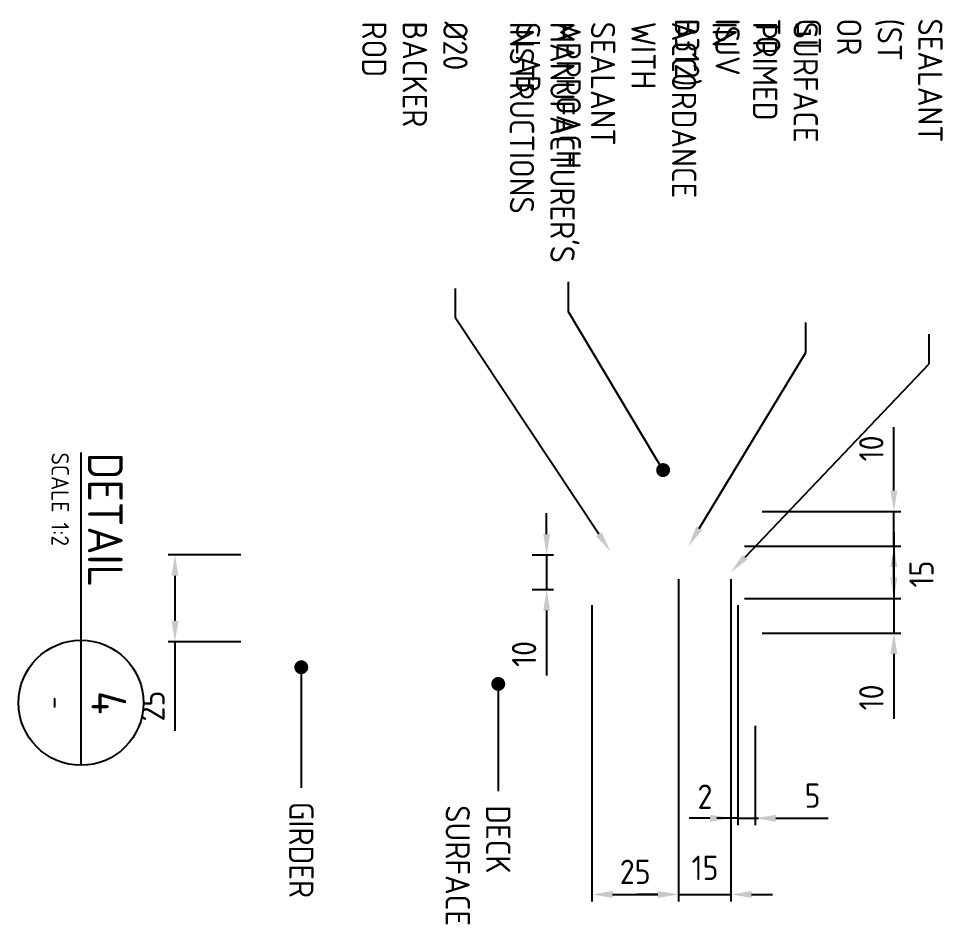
# Paper-space layout 'SHEET (5)' of a CAD drawing. Header units: metres. Extents: x -9 to 1337, y -9 to 581.
# Drawn here: x 1316.3024 to 1316.5684, y 64.4311 to 64.6918 of the extents above; entities that cross this region are included whole.
import ezdxf
from ezdxf import colors
from ezdxf.entities.mleader import LeaderData, LeaderLine
from ezdxf.enums import TextEntityAlignment as Align
from ezdxf.math import Vec2, Vec3

# ---------------------------------------------------------------- set-up
doc = ezdxf.new("R2010")
doc.units = ezdxf.units.M
doc.layers.get('0').update_dxf_attribs({"color": 6})
for name, color, linetype in [('_symbol', 7, 'Continuous'), ('_User Miscellaneous1', 7, 'Continuous'), ('_User Miscellaneous1 @ 0.002', 7, 'Continuous'), ('_wipeout', 255, 'Continuous')]:
    doc.layers.add(name, color=color, linetype=linetype)
doc.styles.add('IsoCP', font='isocp.shx')
doc.dimstyles.new('NWRL Standard', dxfattribs={"dimtxt": 3.5, "dimasz": 3, "dimexe": 1, "dimexo": 1, "dimgap": 1.5, "dimtad": 1, "dimdec": 0, "dimlfac": 1000, "dimzin": 0, "dimdsep": 46, "dimtxsty": 'IsoCP', "dimcen": 0, "dimdle": 2, "dimclrd": 256, "dimclre": 256, "dimclrt": 7, "dimadec": 0, "dimazin": 0, "dimtfac": 1, "dimtdec": 0, "dimtmove": 0, "dimatfit": 2, "dimfxl": 1, "dimtolj": 1, "dimtzin": 0, "dimarcsym": 0})

# ---------------------------------------------------------------- blocks, each defined once
blk = doc.blocks.new('_Dot')
at = {"color": 0, "linetype": 'ByBlock', "lineweight": -2}
blk.add_line((-0.5, 0), (-1, 0), dxfattribs=at)
at = {"color": 0, "linetype": 'ByBlock', "const_width": 0.5}
blk.add_lwpolyline([(-0.25, 0, 1), (0.25, 0, 1)], format="xyb", close=True, dxfattribs=at)
blk = doc.blocks.new('*D162')
at = {"layer": '_User Miscellaneous1', "lineweight": -2, "transparency": 16777216}
for p, q in [((1316.55443, 64.55591), (1316.55443, 64.57421)), ((1316.51647, 64.54991), (1316.55643, 64.54991)), ((1316.55443, 64.53991), (1316.55443, 64.54991)), ((1316.51147, 64.53991), (1316.55643, 64.53991)), ((1316.55443, 64.53391), (1316.55443, 64.52791))]:
    blk.add_line(p, q, dxfattribs=at)
at = {"layer": '_User Miscellaneous1', "transparency": 16777216}
for points in [[(1316.55343, 64.55591), (1316.55543, 64.55591), (1316.55443, 64.54991)], [(1316.55343, 64.53391), (1316.55543, 64.53391), (1316.55443, 64.53991)]]:
    blk.add_solid(points, dxfattribs=at)
at = {"layer": 'Defpoints', "color": 0, "transparency": 16777216}
for p in [(1316.51447, 64.54991), (1316.55443, 64.54991), (1316.50947, 64.53991)]:
    blk.add_point(p, dxfattribs=at)
at = {"layer": '_User Miscellaneous1', "color": 7, "transparency": 16777216, "insert": (1316.54793, 64.56806), "char_height": 0.007, "attachment_point": 5, "rotation": 90, "style": 'IsoCP'}
blk.add_mtext('\\A1;10', dxfattribs=at)
blk = doc.blocks.new('*D163')
at = {"layer": '_User Miscellaneous1', "lineweight": -2, "transparency": 16777216}
for p, q in [((1316.55443, 64.54391), (1316.55443, 64.52091)), ((1316.51147, 64.53991), (1316.55643, 64.53991)), ((1316.51147, 64.52491), (1316.55643, 64.52491))]:
    blk.add_line(p, q, dxfattribs=at)
at = {"layer": 'Defpoints', "color": 0, "transparency": 16777216}
for p in [(1316.50947, 64.53991), (1316.50947, 64.52491), (1316.55443, 64.52491)]:
    blk.add_point(p, dxfattribs=at)
at = {"layer": '_User Miscellaneous1', "color": 7, "transparency": 16777216, "insert": (1316.56237, 64.53191), "char_height": 0.007, "attachment_point": 5, "rotation": 90, "style": 'IsoCP'}
blk.add_mtext('\\A1;15', dxfattribs=at)
blk = doc.blocks.new('_None')
blk = doc.blocks.new('*D164')
at = {"layer": '_User Miscellaneous1', "lineweight": -2, "transparency": 16777216}
for p, q in [((1316.55443, 64.53091), (1316.55443, 64.53691)), ((1316.51147, 64.52491), (1316.55643, 64.52491)), ((1316.55443, 64.52491), (1316.55443, 64.51491)), ((1316.51647, 64.51491), (1316.55643, 64.51491)), ((1316.55443, 64.50891), (1316.55443, 64.49025))]:
    blk.add_line(p, q, dxfattribs=at)
at = {"layer": '_User Miscellaneous1', "transparency": 16777216}
for points in [[(1316.55343, 64.53091), (1316.55543, 64.53091), (1316.55443, 64.52491)], [(1316.55343, 64.50891), (1316.55543, 64.50891), (1316.55443, 64.51491)]]:
    blk.add_solid(points, dxfattribs=at)
at = {"layer": 'Defpoints', "color": 0, "transparency": 16777216}
for p in [(1316.50947, 64.52491), (1316.51447, 64.51491), (1316.55443, 64.51491)]:
    blk.add_point(p, dxfattribs=at)
at = {"layer": '_User Miscellaneous1', "color": 7, "transparency": 16777216, "insert": (1316.54793, 64.49641), "char_height": 0.007, "attachment_point": 5, "rotation": 90, "style": 'IsoCP'}
blk.add_mtext('\\A1;10', dxfattribs=at)
blk = doc.blocks.new('*D165')
at = {"layer": '_User Miscellaneous1', "lineweight": -2, "transparency": 16777216}
for p, q in [((1316.49247, 64.53041), (1316.49247, 64.43771)), ((1316.46747, 64.52291), (1316.46747, 64.43771)), ((1316.47347, 64.43971), (1316.48647, 64.43971))]:
    blk.add_line(p, q, dxfattribs=at)
at = {"layer": '_User Miscellaneous1', "transparency": 16777216}
for points in [[(1316.47347, 64.44071), (1316.47347, 64.43871), (1316.46747, 64.43971)], [(1316.48647, 64.44071), (1316.48647, 64.43871), (1316.49247, 64.43971)]]:
    blk.add_solid(points, dxfattribs=at)
at = {"layer": 'Defpoints', "color": 0, "transparency": 16777216}
for p in [(1316.49247, 64.53241), (1316.46747, 64.52491), (1316.49247, 64.43971)]:
    blk.add_point(p, dxfattribs=at)
at = {"layer": '_User Miscellaneous1', "color": 7, "transparency": 16777216, "insert": (1316.47997, 64.44621), "char_height": 0.007, "attachment_point": 5, "style": 'IsoCP'}
blk.add_mtext('\\A1;25', dxfattribs=at)
blk = doc.blocks.new('*D166')
at = {"layer": '_User Miscellaneous1', "lineweight": -2, "transparency": 16777216}
for p, q in [((1316.49247, 64.53041), (1316.49247, 64.43771)), ((1316.50747, 64.53041), (1316.50747, 64.43771)), ((1316.48647, 64.43971), (1316.48047, 64.43971)), ((1316.49247, 64.43971), (1316.50747, 64.43971)), ((1316.51347, 64.43971), (1316.51947, 64.43971))]:
    blk.add_line(p, q, dxfattribs=at)
at = {"layer": '_User Miscellaneous1', "transparency": 16777216}
for points in [[(1316.48647, 64.44071), (1316.48647, 64.43871), (1316.49247, 64.43971)], [(1316.51347, 64.44071), (1316.51347, 64.43871), (1316.50747, 64.43971)]]:
    blk.add_solid(points, dxfattribs=at)
at = {"layer": 'Defpoints', "color": 0, "transparency": 16777216}
for p in [(1316.49247, 64.53241), (1316.50747, 64.53241), (1316.50747, 64.43971)]:
    blk.add_point(p, dxfattribs=at)
at = {"layer": '_User Miscellaneous1', "color": 7, "transparency": 16777216, "insert": (1316.50008, 64.44736), "char_height": 0.007, "attachment_point": 5, "style": 'IsoCP'}
blk.add_mtext('\\A1;15', dxfattribs=at)
blk = doc.blocks.new('*D167')
at = {"layer": '_User Miscellaneous1', "lineweight": -2, "transparency": 16777216}
for p, q in [((1316.50947, 64.52291), (1316.50947, 64.45963)), ((1316.51447, 64.48821), (1316.51447, 64.45963)), ((1316.50947, 64.46163), (1316.50347, 64.46163)), ((1316.50947, 64.46163), (1316.51447, 64.46163)), ((1316.52047, 64.46163), (1316.53556, 64.46163))]:
    blk.add_line(p, q, dxfattribs=at)
at = {"layer": '_User Miscellaneous1', "transparency": 16777216}
blk.add_solid([(1316.52047, 64.46263), (1316.52047, 64.46063), (1316.51447, 64.46163)], dxfattribs=at)
at = {"layer": 'Defpoints', "color": 0, "transparency": 16777216}
for p in [(1316.50947, 64.52491), (1316.51447, 64.49021), (1316.51447, 64.46163)]:
    blk.add_point(p, dxfattribs=at)
at = {"layer": '_User Miscellaneous1', "color": 7, "transparency": 16777216, "insert": (1316.53101, 64.46813), "char_height": 0.007, "attachment_point": 5, "style": 'IsoCP'}
blk.add_mtext('\\A1;5', dxfattribs=at)
blk = doc.blocks.new('*D168')
at = {"layer": '_User Miscellaneous1', "lineweight": -2, "transparency": 16777216}
for p, q in [((1316.50747, 64.53041), (1316.50747, 64.45963)), ((1316.50947, 64.52291), (1316.50947, 64.45963)), ((1316.50147, 64.46163), (1316.49547, 64.46163)), ((1316.50947, 64.46163), (1316.50747, 64.46163)), ((1316.50947, 64.46163), (1316.51547, 64.46163))]:
    blk.add_line(p, q, dxfattribs=at)
at = {"layer": '_User Miscellaneous1', "transparency": 16777216}
blk.add_solid([(1316.50147, 64.46263), (1316.50147, 64.46063), (1316.50747, 64.46163)], dxfattribs=at)
at = {"layer": 'Defpoints', "color": 0, "transparency": 16777216}
for p in [(1316.50747, 64.53241), (1316.50947, 64.52491), (1316.50747, 64.46163)]:
    blk.add_point(p, dxfattribs=at)
at = {"layer": '_User Miscellaneous1', "color": 7, "transparency": 16777216, "insert": (1316.50005, 64.46784), "char_height": 0.007, "attachment_point": 5, "style": 'IsoCP'}
blk.add_mtext('\\A1;2', dxfattribs=at)
blk = doc.blocks.new('*D169')
at = {"layer": '_User Miscellaneous1', "lineweight": -2, "transparency": 16777216}
for p, q in [((1316.45447, 64.54341), (1316.45447, 64.54941)), ((1316.45034, 64.53741), (1316.45647, 64.53741)), ((1316.45447, 64.53741), (1316.45447, 64.52741)), ((1316.45034, 64.52741), (1316.45647, 64.52741)), ((1316.45447, 64.52141), (1316.45447, 64.50275))]:
    blk.add_line(p, q, dxfattribs=at)
at = {"layer": '_User Miscellaneous1', "transparency": 16777216}
for points in [[(1316.45347, 64.54341), (1316.45547, 64.54341), (1316.45447, 64.53741)], [(1316.45347, 64.52141), (1316.45547, 64.52141), (1316.45447, 64.52741)]]:
    blk.add_solid(points, dxfattribs=at)
at = {"layer": 'Defpoints', "color": 0, "transparency": 16777216}
for p in [(1316.44834, 64.53741), (1316.44834, 64.52741), (1316.45447, 64.52741)]:
    blk.add_point(p, dxfattribs=at)
at = {"layer": '_User Miscellaneous1', "color": 7, "transparency": 16777216, "insert": (1316.44797, 64.50891), "char_height": 0.007, "attachment_point": 5, "rotation": 90, "style": 'IsoCP', "bg_fill": 3, "box_fill_scale": 1.1, "bg_fill_color": 256, "bg_fill_true_color": 13158600, "bg_fill_transparency": 0}
blk.add_mtext('\\A1;10', dxfattribs=at)
blk = doc.blocks.new('*D170')
at = {"layer": '_User Miscellaneous1', "lineweight": -2, "transparency": 16777216}
for p, q in [((1316.36647, 64.53741), (1316.34548, 64.53741)), ((1316.34748, 64.53141), (1316.34748, 64.51841)), ((1316.36647, 64.51241), (1316.34548, 64.51241)), ((1316.34748, 64.51241), (1316.34748, 64.48682))]:
    blk.add_line(p, q, dxfattribs=at)
at = {"layer": '_User Miscellaneous1', "transparency": 16777216}
for points in [[(1316.34648, 64.53141), (1316.34848, 64.53141), (1316.34748, 64.53741)], [(1316.34648, 64.51841), (1316.34848, 64.51841), (1316.34748, 64.51241)]]:
    blk.add_solid(points, dxfattribs=at)
at = {"layer": 'Defpoints', "color": 0, "transparency": 16777216}
for p in [(1316.36847, 64.53741), (1316.34748, 64.51241), (1316.36847, 64.51241)]:
    blk.add_point(p, dxfattribs=at)
at = {"layer": '_User Miscellaneous1', "color": 7, "transparency": 16777216, "insert": (1316.34098, 64.49391), "char_height": 0.007, "attachment_point": 5, "rotation": 90, "style": 'IsoCP', "bg_fill": 3, "box_fill_scale": 1.1, "bg_fill_color": 256, "bg_fill_true_color": 13158600, "bg_fill_transparency": 0}
blk.add_mtext('\\A1;25', dxfattribs=at)
blk = doc.blocks.new('sym_detail')
at = {"layer": '_symbol', "color": 1, "style": 'IsoCP'}
blk.add_text('DETAIL', height=5, dxfattribs=at).set_placement((-22.5, 1))
blk.add_attdef('PREFIX', text='', height=5, dxfattribs=at).set_placement((-21.75, 1), align=Align.RIGHT)
at = {"layer": '_symbol', "style": 'IsoCP'}
blk.add_attdef('SCALE', (-22.5, -5), '', height=2.5, dxfattribs=at)
blk.add_wipeout([(14.91, 8.89), (13.5, 9), (12.09, 8.89), (10.72, 8.56), (9.41, 8.02), (8.21, 7.28), (7.14, 6.36), (6.22, 5.29), (5.48, 4.09), (4.94, 2.78), (4.61, 1.41), (4.5, 0), (4.61, -1.41), (4.94, -2.78), (5.48, -4.09), (6.22, -5.29), (7.14, -6.36), (8.21, -7.28), (9.41, -8.02), (10.72, -8.56), (12.09, -8.89), (13.5, -9), (14.91, -8.89), (16.28, -8.56), (17.59, -8.02), (18.79, -7.28), (19.86, -6.36), (20.78, -5.29), (21.52, -4.09), (22.06, -2.78), (22.39, -1.41), (22.5, 0), (22.39, 1.41), (22.06, 2.78), (21.52, 4.09), (20.78, 5.29), (19.86, 6.36), (18.79, 7.28), (17.59, 8.02), (16.28, 8.56)]).dxf.layer = '_wipeout'
at = {"layer": '_symbol', "color": 1}
blk.add_line((22.5, 0), (-22.5, 0), dxfattribs=at)
blk.add_circle((13.5, 0), 9, dxfattribs=at)
at = {"layer": '_symbol', "color": 1, "style": 'IsoCP'}
blk.add_attdef('DETAIL-LET.', text='', height=5, dxfattribs=at).set_placement((13.5, 4), align=Align.MIDDLE)
blk.add_attdef('SUFFIX', (22.5, 1), '', height=0.005, dxfattribs=at)
at = {"layer": '_symbol', "color": 7, "style": 'IsoCP'}
blk.add_attdef('PLAN-NO.', text='', height=3, dxfattribs=at).set_placement((13.5, -3.5), align=Align.MIDDLE)

psp = doc.layouts.new('SHEET (5)')

# ---------------------------------------------------------------- dimensions: what is measured, and where the dimension line sits
at = {"layer": '_User Miscellaneous1'}
dim = psp.add_linear_dim(base=(1316.55443, 64.54991), p1=(1316.50947, 64.53991), p2=(1316.51447, 64.54991), angle=270, dimstyle='NWRL Standard', dxfattribs=at)
dim.commit()
dim.dimension.update_dxf_attribs({"geometry": '*D162', "text_midpoint": (1316.54793, 64.56806)})
for base, p1, p2, override, picture, middle in [((1316.55443, 64.52491), (1316.50947, 64.53991), (1316.50947, 64.52491), {"dimblk1": 'None', "dimblk2": 'None', "dimsah": 1, "dimtmove": 2}, '*D163', (1316.56237, 64.53191)), ((1316.34748, 64.51241), (1316.36847, 64.53741), (1316.36847, 64.51241), {"dimtfill": 1}, '*D170', (1316.34748, 64.49391))]:
    dim = psp.add_linear_dim(base=base, p1=p1, p2=p2, angle=270, dimstyle='NWRL Standard', override=override, dxfattribs=at)
    dim.commit()
    dim.dimension.update_dxf_attribs({"geometry": picture, "text_midpoint": middle, "dimtype": 160})
dim = psp.add_linear_dim(base=(1316.55443, 64.51491), p1=(1316.50947, 64.52491), p2=(1316.51447, 64.51491), angle=270, dimstyle='NWRL Standard', dxfattribs=at)
dim.commit()
dim.dimension.update_dxf_attribs({"geometry": '*D164', "text_midpoint": (1316.55443, 64.49641), "dimtype": 160})
dim = psp.add_linear_dim(base=(1316.49247, 64.43971), p1=(1316.46747, 64.52491), p2=(1316.49247, 64.53241), dimstyle='NWRL Standard', dxfattribs=at)
dim.commit()
dim.dimension.update_dxf_attribs({"geometry": '*D165', "text_midpoint": (1316.47997, 64.44621)})
for base, p1, override, picture, middle in [((1316.50747, 64.43971), (1316.49247, 64.53241), {"dimtmove": 2}, '*D166', (1316.50008, 64.44736)), ((1316.50747, 64.46163), (1316.50947, 64.52491), {"dimblk1": 'None', "dimsah": 1, "dimtmove": 2}, '*D168', (1316.50005, 64.46784))]:
    dim = psp.add_linear_dim(base=base, p1=p1, p2=(1316.50747, 64.53241), dimstyle='NWRL Standard', override=override, dxfattribs=at)
    dim.commit()
    dim.dimension.update_dxf_attribs({"geometry": picture, "text_midpoint": middle, "dimtype": 160})
dim = psp.add_linear_dim(base=(1316.51447, 64.46163), p1=(1316.50947, 64.52491), p2=(1316.51447, 64.49021), dimstyle='NWRL Standard', override={"dimblk1": 'None', "dimsah": 1}, dxfattribs=at)
dim.commit()
dim.dimension.update_dxf_attribs({"geometry": '*D167', "text_midpoint": (1316.53101, 64.46813)})

# ---------------------------------------------------------------- leaders
ml = psp.add_multileader_mtext('Standard', dxfattribs=at)
ml.set_content('SEALANT (ST OR GT TO ISJV B312)', color=2, style='IsoCP')
ml.set_leader_properties(color=7, linetype='ByLayer', lineweight=-1)
ml.build(insert=Vec2(0, 0))
ml.multileader.update_dxf_attribs({"dogleg_length": 4, "arrow_head_size": 0.006, "scale": 0.002})
ctx = ml.context
ctx.base_point, ctx.scale, ctx.char_height, ctx.arrow_head_size, ctx.landing_gap_size, ctx.plane_origin, ctx.plane_x_axis, ctx.plane_y_axis = Vec3(1316.56456, 64.70515), 0.002, 0.007, 0.006, 0.004, Vec3(1317.86702, 59.40232), Vec3(0, -1), Vec3(1, 0)
notes = []
notes.append((ctx, [(0, (1, 1, 0), (1316.56456, 64.59235), (0, 1), 0.00862, [(0, [(1316.50747, 64.53241)], 0, [])])]))
ctx.mtext.insert, ctx.mtext.text_direction, ctx.mtext.rotation, ctx.mtext.width, ctx.mtext.flow_direction = Vec3(1316.56841, 64.69177), Vec3(0, -1), 4.712389, 0.101843, 5
ml = psp.add_multileader_mtext('Standard', dxfattribs=at)
ml.set_content('%%C20 BACKER ROD', color=2, style='IsoCP')
ml.set_leader_properties(color=7, linetype='ByLayer', lineweight=-1)
ml.build(insert=Vec2(0, 0))
ml.multileader.update_dxf_attribs({"dogleg_length": 4, "arrow_head_size": 0.006, "scale": 0.002})
ctx = ml.context
ctx.base_point, ctx.scale, ctx.char_height, ctx.arrow_head_size, ctx.landing_gap_size, ctx.plane_origin, ctx.plane_x_axis, ctx.plane_y_axis = Vec3(1316.4282, 64.69184), 0.002, 0.007, 0.006, 0.004, Vec3(1317.73066, 59.41546), Vec3(0, -1), Vec3(1, 0)
notes.append((ctx, [(0, (1, 1, 0), (1316.4282, 64.60549), (0, 1), 0.00862, [(0, [(1316.47283, 64.53838)], 0, [])])]))
ctx.mtext.insert, ctx.mtext.text_direction, ctx.mtext.rotation, ctx.mtext.width, ctx.mtext.flow_direction = Vec3(1316.4317, 64.69091), Vec3(0, -1), 4.712389, 0.101843, 5
ml = psp.add_multileader_mtext('Standard', dxfattribs=at)
ml.set_content("SURFACE PRIMED IN ACCORDANCE WITH SEALANT MANUFACTURER'S INSTRUCTIONS", color=2, style='IsoCP')
ml.set_leader_properties(color=7, linetype='ByLayer', lineweight=-1)
ml.build(insert=Vec2(0, 0))
ml.multileader.update_dxf_attribs({"dogleg_length": 4, "arrow_head_size": 0.006, "scale": 0.002})
ctx = ml.context
ctx.base_point, ctx.scale, ctx.char_height, ctx.arrow_head_size, ctx.landing_gap_size, ctx.plane_origin, ctx.plane_x_axis, ctx.plane_y_axis = Vec3(1316.52904, 64.69162), 0.002, 0.007, 0.006, 0.004, Vec3(1317.79758, 59.44069), Vec3(0, -1), Vec3(1, 0)
notes.append((ctx, [(0, (1, 1, 0), (1316.52904, 64.59562), (0, 1), 0.00862, [(0, [(1316.49529, 64.53991)], 0, [])])]))
ctx.mtext.insert, ctx.mtext.text_direction, ctx.mtext.rotation, ctx.mtext.width, ctx.mtext.flow_direction = Vec3(1316.53254, 64.69084), Vec3(0, -1), 4.712389, 0.101843, 5
ml = psp.add_multileader_mtext('Standard', dxfattribs=at)
ml.set_content('APPROACH SLAB', color=2, style='IsoCP')
ml.set_leader_properties(color=7, linetype='ByLayer', lineweight=-1)
ml.set_arrow_properties(name='DOT')
ml.build(insert=Vec2(0, 0))
ml.multileader.update_dxf_attribs({"dogleg_length": 4, "arrow_head_size": 0.004, "scale": 0.002})
ctx = ml.context
ctx.base_point, ctx.scale, ctx.char_height, ctx.arrow_head_size, ctx.landing_gap_size, ctx.plane_origin, ctx.plane_x_axis, ctx.plane_y_axis = Vec3(1316.46079, 64.69259), 0.002, 0.007, 0.004, 0.004, Vec3(1317.77255, 59.47743), Vec3(0, -1), Vec3(1, 0)
notes.append((ctx, [(0, (1, 1, 0), (1316.46079, 64.60736), (0, 1), 0.00862, [(0, [(1316.488, 64.56182)], 0, [])])]))
ctx.mtext.insert, ctx.mtext.text_direction, ctx.mtext.rotation, ctx.mtext.width, ctx.mtext.flow_direction = Vec3(1316.4643, 64.69069), Vec3(0, -1), 4.712389, 0.101843, 5
ml = psp.add_multileader_mtext('Standard', dxfattribs=at)
ml.set_content('GIRDER', color=2, style='IsoCP')
ml.set_leader_properties(color=7, linetype='ByLayer', lineweight=-1)
ml.set_arrow_properties(name='DOT')
ml.build(insert=Vec2(0, 0))
ml.multileader.update_dxf_attribs({"dogleg_length": 4, "arrow_head_size": 0.004, "scale": 0.002})
ctx = ml.context
ctx.base_point, ctx.scale, ctx.char_height, ctx.arrow_head_size, ctx.landing_gap_size, ctx.plane_origin, ctx.plane_x_axis, ctx.plane_y_axis = Vec3(1316.38384, 64.47035), 0.002, 0.007, 0.004, 0.004, Vec3(1317.68726, 59.26713), Vec3(0, -1), Vec3(1, 0)
notes.append((ctx, [(1, (1, 1, 0), (1316.38384, 64.47897), (0, -1), 0.00862, [(0, [(1316.38384, 64.50509)], 0, [])])]))
ctx.mtext.insert, ctx.mtext.text_direction, ctx.mtext.rotation, ctx.mtext.width, ctx.mtext.flow_direction = Vec3(1316.38734, 64.46635), Vec3(0, -1), 4.712389, 0.101843, 5
ml = psp.add_multileader_mtext('Standard', dxfattribs=at)
ml.set_content('DECK SURFACE', color=2, style='IsoCP')
ml.set_leader_properties(color=7, linetype='ByLayer', lineweight=-1)
ml.set_arrow_properties(name='DOT')
ml.build(insert=Vec2(0, 0))
ml.multileader.update_dxf_attribs({"dogleg_length": 4, "arrow_head_size": 0.004, "scale": 0.002})
ctx = ml.context
ctx.base_point, ctx.scale, ctx.char_height, ctx.arrow_head_size, ctx.landing_gap_size, ctx.plane_origin, ctx.plane_x_axis, ctx.plane_y_axis = Vec3(1316.44054, 64.46938), 0.002, 0.007, 0.004, 0.004, Vec3(1317.75229, 59.26713), Vec3(0, -1), Vec3(1, 0)
notes.append((ctx, [(1, (1, 1, 0), (1316.44054, 64.478), (0, -1), 0.00862, [(0, [(1316.44054, 64.50028)], 0, [])])]))
ctx.mtext.insert, ctx.mtext.text_direction, ctx.mtext.rotation, ctx.mtext.width, ctx.mtext.flow_direction = Vec3(1316.44404, 64.46538), Vec3(0, -1), 4.712389, 0.03463, 5
for ctx, leaders in notes:
    for number, flags, end, landing, length, lines in leaders:
        leader = LeaderData()
        leader.index, (leader.has_last_leader_line, leader.has_dogleg_vector, leader.attachment_direction) = number, flags
        leader.last_leader_point, leader.dogleg_vector, leader.dogleg_length = Vec3(end), Vec3(landing), length
        for number, points, colour, breaks in lines:
            line = LeaderLine()
            line.index, line.vertices, line.color, line.breaks = number, Vec3.list(points), colors.encode_raw_color(colour), breaks
            leader.lines.append(line)
        ctx.leaders.append(leader)

# ---------------------------------------------------------------- next in the draw order: block references
at = {"layer": '_User Miscellaneous1 @ 0.002'}
ref = psp.add_blockref('sym_detail', (1316.32043, 64.52187), dxfattribs=dict(at, xscale=0.002, yscale=0.002, zscale=0.002, rotation=270.0000000005065))
ref.add_attrib('PREFIX', '%%U', dxfattribs={"layer": '_symbol', "color": 1, "height": 0.01, "rotation": 270, "style": 'IsoCP'}).set_placement((1316.32243, 64.56537), align=Align.BOTTOM_RIGHT)
ref.add_attrib('DETAIL-LET.', '4', dxfattribs={"layer": '_symbol', "color": 1, "height": 0.01, "rotation": 270, "style": 'IsoCP'}).set_placement((1316.32843, 64.49487), align=Align.MIDDLE)
ref.add_attrib('PLAN-NO.', '-', dxfattribs={"layer": '_symbol', "color": 7, "height": 0.006, "rotation": 270, "style": 'IsoCP'}).set_placement((1316.31343, 64.49487), align=Align.MIDDLE)
ref.add_attrib('SUFFIX', '%%U', dxfattribs={"layer": '_symbol', "color": 1, "height": 0.00001, "rotation": 270, "style": 'IsoCP'}).set_placement((1316.32243, 64.47687), align=Align.BOTTOM_LEFT)
ref.add_attrib('SCALE', 'SCALE 1:2', dxfattribs={"layer": '_symbol', "color": 7, "height": 0.005, "rotation": 270, "style": 'IsoCP'}).set_placement((1316.31043, 64.56687), align=Align.BOTTOM_LEFT)

# ---------------------------------------------------------------- next in the draw order: dimensions: what is measured, and where the dimension line sits
at = {"layer": '_User Miscellaneous1'}
dim = psp.add_linear_dim(base=(1316.45447, 64.52741), p1=(1316.44834, 64.53741), p2=(1316.44834, 64.52741), angle=270, dimstyle='NWRL Standard', override={"dimtfill": 1}, dxfattribs=at)
dim.commit()
dim.dimension.update_dxf_attribs({"geometry": '*D169', "text_midpoint": (1316.45447, 64.50891), "dimtype": 160})

doc.saveas('drawing.dxf')
